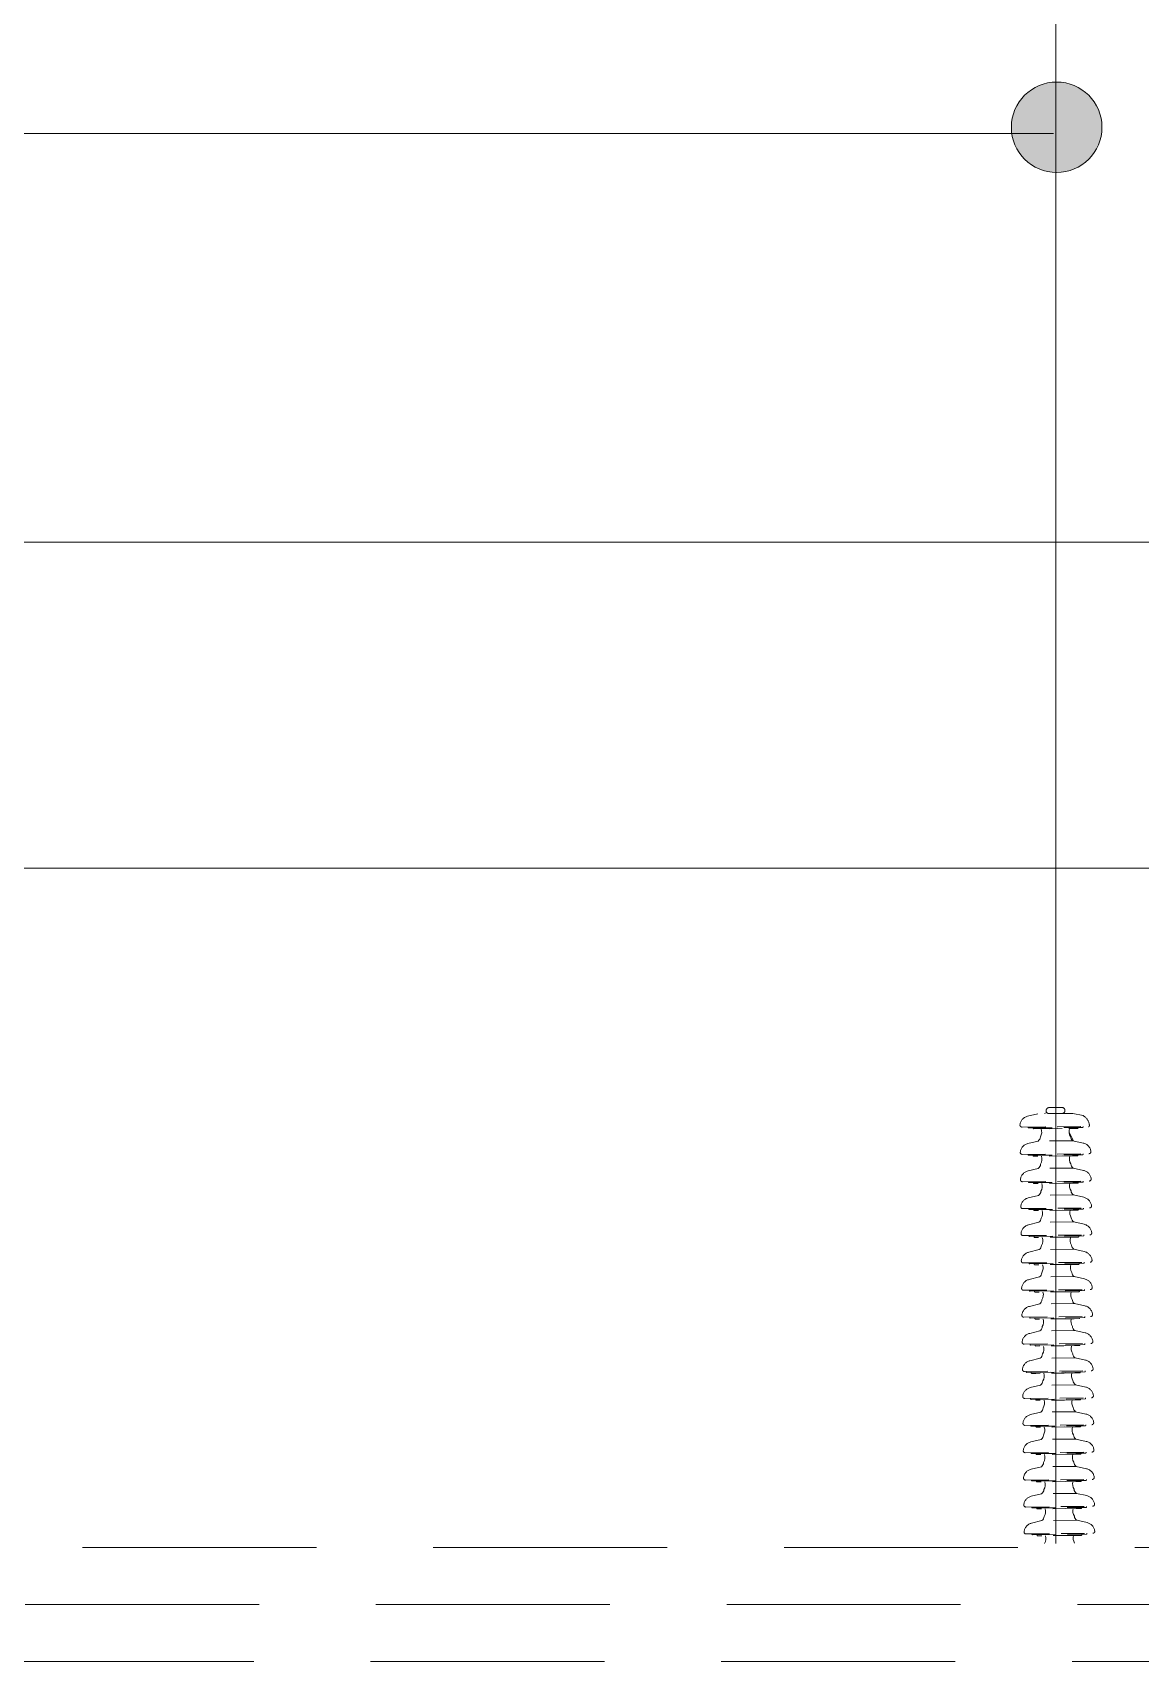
# Model space of a CAD drawing. Header units: inches. Extents: x 3989 to 4711, y 2881 to 3348.
# Drawn here: x 4559.97 to 4583.66, y 3014.11 to 3048.95 of the extents above; entities that cross this region are included whole.
import ezdxf

# ---------------------------------------------------------------- set-up
doc = ezdxf.new("R2010")
doc.units = ezdxf.units.IN
doc.header["$MEASUREMENT"] = 0
doc.linetypes.add('DASHED', pattern=[0.75, 0.5, -0.25])
doc.layers.add('COTAS', color=4, linetype='Continuous')
doc.layers.add('medidas', color=3, linetype='Continuous')

msp = doc.modelspace()

# ---------------------------------------------------------------- hatches: boundary and pattern name
at = {"lineweight": 0}
h = msp.add_hatch(color=256, dxfattribs=at)
h.dxf.hatch_style = 1
h.paths.add_polyline_path([(4581.9531, 3047.88981), (4581.9531, 3046.86402), (4582.83754, 3046.86402, 0.01577024), (4582.83946, 3046.92505, 0.38963386)])
h.paths.add_polyline_path([(4581.9531, 3047.88981, 0.43922803), (4580.90302, 3046.92505, 0.43922803), (4581.9531, 3045.9603)])
h.paths.add_polyline_path([(4582.83754, 3046.86402), (4581.9531, 3046.86402), (4581.9531, 3045.9603, 0.37158039)])

# ---------------------------------------------------------------- linework, layer by layer
for p, q in [((4581.8544, 3019.81185), (4581.8544, 3251.49622)), ((4543.86221, 3046.79547), (4581.80502, 3046.79547)), ((4543.8239, 3031.0788), (4615.51144, 3031.0788))]:
    msp.add_line(p, q, dxfattribs=at)
at = {"color": 3, "lineweight": 0}
msp.add_line((4424.63248, 3038.0498), (4652.02666, 3038.0498), dxfattribs=at)
at = {"color": 0, "linetype": 'DASHED', "lineweight": 0}
for p, q in [((4581.71688, 3025.95553), (4581.99203, 3025.95832)), ((4581.12855, 3025.54085), (4582.55604, 3025.55533)), ((4581.1367, 3025.54093), (4582.56419, 3025.55541)), ((4581.24694, 3025.77193), (4581.46709, 3025.82564)), ((4581.27405, 3025.52105), (4582.42728, 3025.53274)), ((4582.21995, 3025.83328), (4581.46709, 3025.82564)), ((4581.71817, 3025.82819), (4581.99332, 3025.83098)), ((4582.44115, 3025.78404), (4582.21995, 3025.83328)), ((4582.32948, 3025.52111), (4582.32937, 3025.53175)), ((4582.43781, 3025.54349), (4582.4377, 3025.55413)), ((4581.25287, 3025.18716), (4581.47303, 3025.24087)), ((4581.38282, 3025.50087), (4582.31894, 3025.51037)), ((4582.21773, 3025.24843), (4581.47303, 3025.24087)), ((4581.71331, 3025.50422), (4581.98845, 3025.50701)), ((4582.43893, 3025.19919), (4582.21773, 3025.24843)), ((4581.13449, 3024.95608), (4582.56198, 3024.97056)), ((4581.26109, 3024.94673), (4581.26098, 3024.95737)), ((4581.27183, 3024.9362), (4582.42506, 3024.9479)), ((4581.36985, 3024.92655), (4581.36974, 3024.93719)), ((4582.21286, 3024.92446), (4581.46816, 3024.91691)), ((4581.71109, 3024.91937), (4581.98623, 3024.92217)), ((4582.32726, 3024.93626), (4582.32715, 3024.9469)), ((4582.43559, 3024.95864), (4582.43548, 3024.96928)), ((4581.25837, 3024.60239), (4581.47852, 3024.6561)), ((4582.22322, 3024.66366), (4581.47852, 3024.6561)), ((4582.44442, 3024.61442), (4582.22322, 3024.66366)), ((4581.13998, 3024.37131), (4582.56747, 3024.38579)), ((4581.26658, 3024.36196), (4581.26648, 3024.3726)), ((4581.27733, 3024.35143), (4582.43055, 3024.36313)), ((4581.37535, 3024.34178), (4581.37524, 3024.35242)), ((4582.21836, 3024.33969), (4581.47366, 3024.33214)), ((4581.71659, 3024.3346), (4581.99173, 3024.3374)), ((4582.33275, 3024.35149), (4582.33264, 3024.36213)), ((4582.44108, 3024.37387), (4582.44098, 3024.38451)), ((4581.14626, 3023.79502), (4582.57375, 3023.80951)), ((4581.26465, 3024.0261), (4581.4848, 3024.07981)), ((4581.27287, 3023.78567), (4581.27276, 3023.79631)), ((4581.28361, 3023.77514), (4582.43684, 3023.78684)), ((4581.38163, 3023.76549), (4581.38152, 3023.77613)), ((4582.22951, 3024.08737), (4581.4848, 3024.07981)), ((4582.45071, 3024.03813), (4582.22951, 3024.08737)), ((4582.33904, 3023.77521), (4582.33893, 3023.78584)), ((4582.44737, 3023.79758), (4582.44726, 3023.80822)), ((4581.27049, 3023.44981), (4581.49065, 3023.50352)), ((4582.22464, 3023.76341), (4581.47994, 3023.75585)), ((4582.23535, 3023.51108), (4581.49065, 3023.50352)), ((4581.72287, 3023.75831), (4581.99801, 3023.76111)), ((4582.45655, 3023.46184), (4582.23535, 3023.51108)), ((4581.15211, 3023.21873), (4582.5796, 3023.23321)), ((4581.27871, 3023.20938), (4581.27861, 3023.22001)), ((4581.28946, 3023.19884), (4582.44268, 3023.21054)), ((4581.38748, 3023.1892), (4581.38737, 3023.19984)), ((4582.23049, 3023.18711), (4581.48579, 3023.17956)), ((4581.72872, 3023.18202), (4582.00386, 3023.18481)), ((4582.34488, 3023.19891), (4582.34477, 3023.20955)), ((4582.45321, 3023.22129), (4582.45311, 3023.23193)), ((4581.27643, 3022.86504), (4581.49658, 3022.91876)), ((4582.24128, 3022.92631), (4581.49658, 3022.91876)), ((4582.46249, 3022.87707), (4582.24128, 3022.92631)), ((4581.15804, 3022.63397), (4582.58553, 3022.64845)), ((4581.28465, 3022.62461), (4581.28454, 3022.63525)), ((4581.29539, 3022.61408), (4582.44862, 3022.62578)), ((4581.39341, 3022.60443), (4581.3933, 3022.61507)), ((4582.23642, 3022.60235), (4581.49172, 3022.59479)), ((4581.73465, 3022.59726), (4582.00979, 3022.60005)), ((4582.35081, 3022.61415), (4582.35071, 3022.62479)), ((4582.45915, 3022.63652), (4582.45904, 3022.64716)), ((4581.16354, 3022.04919), (4582.59103, 3022.06368)), ((4581.28192, 3022.28027), (4581.50208, 3022.33399)), ((4581.29014, 3022.03984), (4581.29003, 3022.05048)), ((4581.30089, 3022.02931), (4582.45411, 3022.04101)), ((4581.39891, 3022.01966), (4581.3988, 3022.0303)), ((4582.24678, 3022.34154), (4581.50208, 3022.33399)), ((4582.46798, 3022.2923), (4582.24678, 3022.34154)), ((4582.35631, 3022.02938), (4582.3562, 3022.04001)), ((4582.46464, 3022.05175), (4582.46453, 3022.06239)), ((4581.28821, 3021.70398), (4581.50836, 3021.7577)), ((4582.24191, 3022.01758), (4581.49721, 3022.01002)), ((4582.25306, 3021.76525), (4581.50836, 3021.7577)), ((4581.74014, 3022.01249), (4582.01529, 3022.01528)), ((4582.47426, 3021.71601), (4582.25306, 3021.76525)), ((4581.16982, 3021.47291), (4582.59731, 3021.48739)), ((4581.29642, 3021.46355), (4581.29632, 3021.47419)), ((4581.30717, 3021.45302), (4582.46039, 3021.46472)), ((4581.40519, 3021.44337), (4581.40508, 3021.45401)), ((4582.2482, 3021.44129), (4581.5035, 3021.43373)), ((4581.74643, 3021.4362), (4582.02157, 3021.43899)), ((4582.36259, 3021.45309), (4582.36248, 3021.46373)), ((4582.47092, 3021.47547), (4582.47082, 3021.4861)), ((4581.29405, 3021.12769), (4581.51421, 3021.1814)), ((4582.25891, 3021.18896), (4581.51421, 3021.1814)), ((4582.48011, 3021.13972), (4582.25891, 3021.18896)), ((4581.17567, 3020.89661), (4582.60316, 3020.91109)), ((4581.17567, 3020.89661), (4582.60316, 3020.91109)), ((4581.30227, 3020.88726), (4581.30216, 3020.8979)), ((4581.31302, 3020.87673), (4582.46624, 3020.88843)), ((4581.31302, 3020.87673), (4582.46624, 3020.88843)), ((4582.25404, 3020.86499), (4581.50934, 3020.85744)), ((4581.75227, 3020.8599), (4582.02742, 3020.86269)), ((4582.36844, 3020.87679), (4582.36833, 3020.88743)), ((4582.47677, 3020.89917), (4582.47666, 3020.90981)), ((4581.18116, 3020.31184), (4582.60865, 3020.32632)), ((4581.18116, 3020.31184), (4582.60865, 3020.32632)), ((4581.2202, 3020.3016), (4581.2201, 3020.31224)), ((4581.23095, 3020.29107), (4582.38417, 3020.30277)), ((4581.29955, 3020.54292), (4581.5197, 3020.59663)), ((4581.31851, 3020.29196), (4582.47174, 3020.30366)), ((4582.26441, 3020.60419), (4581.5197, 3020.59663)), ((4582.48561, 3020.55495), (4582.26441, 3020.60419)), ((4582.37393, 3020.29202), (4582.37383, 3020.30266)), ((4582.48227, 3020.3144), (4582.48216, 3020.32504)), ((4581.30583, 3019.96663), (4581.52599, 3020.02034)), ((4582.25954, 3020.28022), (4581.51484, 3020.27267)), ((4582.27069, 3020.0279), (4581.52599, 3020.02034)), ((4581.75777, 3020.27513), (4582.03291, 3020.27792)), ((4582.49189, 3019.97866), (4582.27069, 3020.0279)), ((4581.18745, 3019.73555), (4582.61494, 3019.75004)), ((4581.31405, 3019.7262), (4581.31394, 3019.73684)), ((4581.3248, 3019.71567), (4582.47802, 3019.72737)), ((4581.42281, 3019.70602), (4581.42271, 3019.71666)), ((4582.26582, 3019.70394), (4581.52112, 3019.69638)), ((4581.76405, 3019.69884), (4582.0392, 3019.70164)), ((4582.38022, 3019.71574), (4582.38011, 3019.72637)), ((4582.48855, 3019.73811), (4582.48844, 3019.74875)), ((4581.31168, 3019.39034), (4581.53183, 3019.44405)), ((4582.27653, 3019.45161), (4581.53183, 3019.44405)), ((4582.49774, 3019.40237), (4582.27653, 3019.45161)), ((4581.19329, 3019.15926), (4582.62078, 3019.17374)), ((4581.3199, 3019.14991), (4581.31979, 3019.16054)), ((4581.33064, 3019.13937), (4582.48387, 3019.15107)), ((4581.42866, 3019.12973), (4581.42855, 3019.14037)), ((4582.27167, 3019.12764), (4581.52697, 3019.12009)), ((4581.7699, 3019.12255), (4582.04504, 3019.12534)), ((4582.38606, 3019.13944), (4582.38596, 3019.15008)), ((4582.4944, 3019.16182), (4582.49429, 3019.17246)), ((4581.19923, 3018.57449), (4582.62672, 3018.58898)), ((4581.31761, 3018.80557), (4581.53777, 3018.85929)), ((4581.32583, 3018.56514), (4581.32572, 3018.57578)), ((4581.33657, 3018.55461), (4582.4898, 3018.56631)), ((4581.43459, 3018.54496), (4581.43448, 3018.5556)), ((4582.28247, 3018.86684), (4581.53777, 3018.85929)), ((4582.50367, 3018.8176), (4582.28247, 3018.86684)), ((4582.392, 3018.55468), (4582.39189, 3018.56531)), ((4582.50033, 3018.57705), (4582.50022, 3018.58769)), ((4581.3231, 3018.2208), (4581.54326, 3018.27451)), ((4582.2776, 3018.54288), (4581.5329, 3018.53532)), ((4582.28796, 3018.28207), (4581.54326, 3018.27451)), ((4581.77583, 3018.53779), (4582.05097, 3018.54058)), ((4582.50916, 3018.23283), (4582.28796, 3018.28207)), ((4581.20472, 3017.98972), (4582.63221, 3018.00421)), ((4581.33132, 3017.98037), (4581.33122, 3017.99101)), ((4581.34207, 3017.96984), (4582.49529, 3017.98154)), ((4581.44009, 3017.96019), (4581.43998, 3017.97083)), ((4582.2831, 3017.95811), (4581.5384, 3017.95055)), ((4581.78133, 3017.95302), (4582.05647, 3017.95581)), ((4582.39749, 3017.96991), (4582.39738, 3017.98054)), ((4582.50582, 3017.99228), (4582.50572, 3018.00292)), ((4581.32939, 3017.64451), (4581.54954, 3017.69823)), ((4582.29425, 3017.70578), (4581.54954, 3017.69823)), ((4582.51545, 3017.65654), (4582.29425, 3017.70578)), ((4581.211, 3017.41344), (4582.63849, 3017.42792)), ((4581.33761, 3017.40408), (4581.3375, 3017.41472)), ((4581.34835, 3017.39355), (4582.50158, 3017.40525)), ((4581.44637, 3017.3839), (4581.44626, 3017.39454)), ((4582.28938, 3017.38182), (4581.54468, 3017.37426)), ((4581.78761, 3017.37673), (4582.06275, 3017.37952)), ((4582.40378, 3017.39362), (4582.40367, 3017.40426)), ((4582.51211, 3017.416), (4582.512, 3017.42663)), ((4581.21685, 3016.83714), (4582.64434, 3016.85162)), ((4581.33523, 3017.06822), (4581.55539, 3017.12193)), ((4581.34345, 3016.82779), (4581.34335, 3016.83843)), ((4581.3542, 3016.81726), (4582.50742, 3016.82896)), ((4581.45222, 3016.80761), (4581.45211, 3016.81825)), ((4582.29523, 3016.80552), (4581.55053, 3016.79797)), ((4582.30009, 3017.12949), (4581.55539, 3017.12193)), ((4581.79346, 3016.80043), (4582.0686, 3016.80322)), ((4582.52129, 3017.08025), (4582.30009, 3017.12949)), ((4582.40962, 3016.81732), (4582.40951, 3016.82796)), ((4582.51795, 3016.8397), (4582.51785, 3016.85034))]:
    msp.add_line(p, q, dxfattribs=at)
at = {"color": 0, "lineweight": 0}
for p, q in [((4582.13567, 3025.4282), (4582.23311, 3025.245)), ((4581.3806, 3024.91602), (4581.46816, 3024.91691)), ((4582.21286, 3024.92446), (4582.31673, 3024.92552)), ((4581.38609, 3024.33125), (4581.47366, 3024.33214)), ((4582.21836, 3024.33969), (4582.32222, 3024.34075)), ((4581.39238, 3023.75496), (4581.47994, 3023.75585)), ((4582.22464, 3023.76341), (4582.3285, 3023.76446)), ((4581.39822, 3023.17867), (4581.48579, 3023.17956)), ((4582.23049, 3023.18711), (4582.33435, 3023.18817)), ((4581.40416, 3022.5939), (4581.49172, 3022.59479)), ((4582.23642, 3022.60235), (4582.34028, 3022.6034)), ((4581.40965, 3022.00913), (4581.49721, 3022.01002)), ((4582.24191, 3022.01758), (4582.34578, 3022.01863)), ((4581.41594, 3021.43284), (4581.5035, 3021.43373)), ((4582.2482, 3021.44129), (4582.35206, 3021.44234)), ((4581.42178, 3020.85655), (4581.50934, 3020.85744)), ((4582.25404, 3020.86499), (4582.35791, 3020.86605)), ((4581.33972, 3020.27089), (4581.42728, 3020.27178)), ((4581.42728, 3020.27178), (4581.51484, 3020.27267)), ((4582.25954, 3020.28022), (4582.3634, 3020.28128)), ((4581.43356, 3019.69549), (4581.52112, 3019.69638)), ((4582.26582, 3019.70394), (4582.36969, 3019.70499)), ((4581.43941, 3019.1192), (4581.52697, 3019.12009)), ((4582.27167, 3019.12764), (4582.37553, 3019.1287)), ((4582.2776, 3018.54288), (4582.38147, 3018.54393)), ((4581.44534, 3018.53443), (4581.5329, 3018.53532)), ((4581.45083, 3017.94966), (4581.5384, 3017.95055)), ((4582.2831, 3017.95811), (4582.38696, 3017.95916)), ((4581.45712, 3017.37337), (4581.54468, 3017.37426)), ((4582.28938, 3017.38182), (4582.39324, 3017.38287)), ((4582.29523, 3016.80552), (4582.39909, 3016.80658)), ((4581.46296, 3016.79708), (4581.55053, 3016.79797))]:
    msp.add_line(p, q, dxfattribs=at)
msp.add_lwpolyline([(4581.65846, 3025.85268), (4581.61036, 3025.82709)], dxfattribs=at)
at = {"lineweight": 0}
msp.add_circle((4581.87124, 3046.92505), 0.96822, dxfattribs=at)
at = {"color": 0, "linetype": 'DASHED', "lineweight": 0}
for centre, radius, start, end in [((4581.70938, 3025.89178), 0.06419, 83.285936, 277.876532), ((4581.98452, 3025.89457), 0.06419, 263.285936, 97.876532), ((4581.12812, 3025.5834), 0.04256, 173.863317, 270.581234), ((4581.29737, 3025.56521), 0.21278, 103.711253, 173.863317), ((4581.27222, 3025.53167), 0.01064, 180.581234, 270.581234), ((4581.38271, 3025.51151), 0.01064, 180.581234, 270.581234), ((4582.31884, 3025.52101), 0.01064, 270.581234, 0.581234), ((4582.42717, 3025.54338), 0.01064, 270.581234, 0.581234), ((4582.31125, 3025.56043), 0.25861, 9.645994, 59.846963), ((4582.53021, 3025.58103), 0.04256, 295.556111, 32.274028), ((4581.30331, 3024.98044), 0.21278, 103.711253, 173.863317), ((4582.3927, 3024.99149), 0.21278, 7.299151, 77.451214), ((4581.13405, 3024.99864), 0.04256, 173.863317, 270.581234), ((4581.27173, 3024.94684), 0.01064, 180.581234, 270.581234), ((4581.38049, 3024.92666), 0.01064, 180.581234, 270.581234), ((4582.31662, 3024.93616), 0.01064, 270.581234, 0.581234), ((4582.42495, 3024.95854), 0.01064, 270.581234, 0.581234), ((4582.56154, 3025.01312), 0.04256, 270.581234, 7.299151), ((4581.3088, 3024.39567), 0.21278, 103.711253, 173.863317), ((4582.39819, 3024.40672), 0.21278, 7.299151, 77.451214), ((4581.13955, 3024.41387), 0.04256, 173.863317, 270.581234), ((4581.27722, 3024.36207), 0.01064, 180.581234, 270.581234), ((4581.38599, 3024.34189), 0.01064, 180.581234, 270.581234), ((4582.32211, 3024.35139), 0.01064, 270.581234, 0.581234), ((4582.43045, 3024.37376), 0.01064, 270.581234, 0.581234), ((4582.56704, 3024.42835), 0.04256, 270.581234, 7.299151), ((4581.14583, 3023.83758), 0.04256, 173.863317, 270.581234), ((4581.31508, 3023.81938), 0.21278, 103.711253, 173.863317), ((4581.28351, 3023.78578), 0.01064, 180.581234, 270.581234), ((4582.3284, 3023.7751), 0.01064, 270.581234, 0.581234), ((4582.43673, 3023.79748), 0.01064, 270.581234, 0.581234), ((4582.40448, 3023.83043), 0.21278, 7.299151, 77.451214), ((4582.57332, 3023.85206), 0.04256, 270.581234, 7.299151), ((4581.32093, 3023.24309), 0.21278, 103.711253, 173.863317), ((4581.39227, 3023.7656), 0.01064, 180.581234, 270.581234), ((4582.41032, 3023.25414), 0.21278, 7.299151, 77.451214), ((4581.15168, 3023.26129), 0.04256, 173.863317, 270.581234), ((4581.28935, 3023.20948), 0.01064, 180.581234, 270.581234), ((4581.39812, 3023.18931), 0.01064, 180.581234, 270.581234), ((4582.33424, 3023.1988), 0.01064, 270.581234, 0.581234), ((4582.44258, 3023.22118), 0.01064, 270.581234, 0.581234), ((4582.57917, 3023.27577), 0.04256, 270.581234, 7.299151), ((4581.32686, 3022.65832), 0.21278, 103.711253, 173.863317), ((4582.41625, 3022.66937), 0.21278, 7.299151, 77.451214), ((4581.15761, 3022.67652), 0.04256, 173.863317, 270.581234), ((4581.29528, 3022.62472), 0.01064, 180.581234, 270.581234), ((4581.40405, 3022.60454), 0.01064, 180.581234, 270.581234), ((4582.34018, 3022.61404), 0.01064, 270.581234, 0.581234), ((4582.44851, 3022.63642), 0.01064, 270.581234, 0.581234), ((4582.5851, 3022.691), 0.04256, 270.581234, 7.299151), ((4581.16311, 3022.09175), 0.04256, 173.863317, 270.581234), ((4581.33236, 3022.07355), 0.21278, 103.711253, 173.863317), ((4581.30078, 3022.03995), 0.01064, 180.581234, 270.581234), ((4582.34567, 3022.02927), 0.01064, 270.581234, 0.581234), ((4582.454, 3022.05165), 0.01064, 270.581234, 0.581234), ((4582.42175, 3022.0846), 0.21278, 7.299151, 77.451214), ((4582.5906, 3022.10623), 0.04256, 270.581234, 7.299151), ((4581.33864, 3021.49726), 0.21278, 103.711253, 173.863317), ((4581.40954, 3022.01977), 0.01064, 180.581234, 270.581234), ((4582.42803, 3021.50831), 0.21278, 7.299151, 77.451214), ((4581.16939, 3021.51546), 0.04256, 173.863317, 270.581234), ((4581.30706, 3021.46366), 0.01064, 180.581234, 270.581234), ((4581.41583, 3021.44348), 0.01064, 180.581234, 270.581234), ((4582.35195, 3021.45298), 0.01064, 270.581234, 0.581234), ((4582.46029, 3021.47536), 0.01064, 270.581234, 0.581234), ((4582.59688, 3021.52994), 0.04256, 270.581234, 7.299151), ((4581.34449, 3020.92097), 0.21278, 103.711253, 173.863317), ((4582.43388, 3020.93202), 0.21278, 7.299151, 77.451214), ((4581.17524, 3020.93917), 0.04256, 173.863317, 270.581234), ((4581.31291, 3020.88737), 0.01064, 180.581234, 270.581234), ((4581.42167, 3020.86719), 0.01064, 180.581234, 270.581234), ((4582.3578, 3020.87669), 0.01064, 270.581234, 0.581234), ((4582.46613, 3020.89906), 0.01064, 270.581234, 0.581234), ((4582.60273, 3020.95365), 0.04256, 270.581234, 7.299151), ((4581.18073, 3020.3544), 0.04256, 173.863317, 270.581234), ((4581.34998, 3020.3362), 0.21278, 103.711253, 173.863317), ((4581.23084, 3020.30171), 0.01064, 180.581234, 270.581234), ((4582.3633, 3020.29192), 0.01064, 270.581234, 0.581234), ((4582.47163, 3020.31429), 0.01064, 270.581234, 0.581234), ((4582.43937, 3020.34725), 0.21278, 7.299151, 77.451214), ((4582.60822, 3020.36888), 0.04256, 270.581234, 7.299151), ((4581.35627, 3019.75991), 0.21278, 103.711253, 173.863317), ((4581.33961, 3020.28153), 0.01064, 180.581234, 270.581234), ((4582.44566, 3019.77096), 0.21278, 7.299151, 77.451214), ((4581.18702, 3019.77811), 0.04256, 173.863317, 270.581234), ((4581.32469, 3019.72631), 0.01064, 180.581234, 270.581234), ((4581.43345, 3019.70613), 0.01064, 180.581234, 270.581234), ((4582.36958, 3019.71563), 0.01064, 270.581234, 0.581234), ((4582.47791, 3019.73801), 0.01064, 270.581234, 0.581234), ((4582.6145, 3019.79259), 0.04256, 270.581234, 7.299151), ((4581.36211, 3019.18362), 0.21278, 103.711253, 173.863317), ((4582.4515, 3019.19467), 0.21278, 7.299151, 77.451214), ((4581.19286, 3019.20182), 0.04256, 173.863317, 270.581234), ((4581.33053, 3019.15001), 0.01064, 180.581234, 270.581234), ((4581.4393, 3019.12984), 0.01064, 180.581234, 270.581234), ((4582.37543, 3019.13933), 0.01064, 270.581234, 0.581234), ((4582.48376, 3019.16171), 0.01064, 270.581234, 0.581234), ((4582.62035, 3019.2163), 0.04256, 270.581234, 7.299151), ((4581.19879, 3018.61705), 0.04256, 173.863317, 270.581234), ((4581.36805, 3018.59885), 0.21278, 103.711253, 173.863317), ((4581.33647, 3018.56525), 0.01064, 180.581234, 270.581234), ((4581.44523, 3018.54507), 0.01064, 180.581234, 270.581234), ((4582.38136, 3018.55457), 0.01064, 270.581234, 0.581234), ((4582.48969, 3018.57695), 0.01064, 270.581234, 0.581234), ((4582.45744, 3018.6099), 0.21278, 7.299151, 77.451214), ((4582.62628, 3018.63153), 0.04256, 270.581234, 7.299151), ((4581.37354, 3018.01408), 0.21278, 103.711253, 173.863317), ((4582.46293, 3018.02513), 0.21278, 7.299151, 77.451214), ((4581.20429, 3018.03228), 0.04256, 173.863317, 270.581234), ((4581.34196, 3017.98048), 0.01064, 180.581234, 270.581234), ((4581.45073, 3017.9603), 0.01064, 180.581234, 270.581234), ((4582.38685, 3017.9698), 0.01064, 270.581234, 0.581234), ((4582.49519, 3017.99218), 0.01064, 270.581234, 0.581234), ((4582.63178, 3018.04676), 0.04256, 270.581234, 7.299151), ((4581.37982, 3017.43779), 0.21278, 103.711253, 173.863317), ((4582.46922, 3017.44884), 0.21278, 7.299151, 77.451214), ((4581.21057, 3017.45599), 0.04256, 173.863317, 270.581234), ((4581.34825, 3017.40419), 0.01064, 180.581234, 270.581234), ((4581.45701, 3017.38401), 0.01064, 180.581234, 270.581234), ((4582.39314, 3017.39351), 0.01064, 270.581234, 0.581234), ((4582.50147, 3017.41589), 0.01064, 270.581234, 0.581234), ((4582.63806, 3017.47047), 0.04256, 270.581234, 7.299151), ((4581.21642, 3016.8797), 0.04256, 173.863317, 270.581234), ((4581.38567, 3016.8615), 0.21278, 103.711253, 173.863317), ((4581.35409, 3016.8279), 0.01064, 180.581234, 270.581234), ((4581.46286, 3016.80772), 0.01064, 180.581234, 270.581234), ((4582.39898, 3016.81722), 0.01064, 270.581234, 0.581234), ((4582.50732, 3016.83959), 0.01064, 270.581234, 0.581234), ((4582.47506, 3016.87255), 0.21278, 7.299151, 77.451214), ((4582.64391, 3016.89418), 0.04256, 270.581234, 7.299151)]:
    msp.add_arc(centre, radius, start, end, dxfattribs=at)
at = {"color": 0, "lineweight": 0}
for centre, radius, start, end in [((4581.40497, 3025.33614), 0.11708, 305.538928, 357.355559), ((4581.36202, 3025.43277), 0.18969, 327.459927, 21.549901), ((4582.32482, 3025.44254), 0.18969, 159.612567, 213.702541), ((4582.28383, 3025.34506), 0.11708, 183.806909, 235.623539), ((4581.36795, 3024.84801), 0.18969, 327.459927, 21.549901), ((4582.33075, 3024.85778), 0.18969, 159.612567, 213.702541), ((4581.4109, 3024.75138), 0.11708, 305.538928, 357.355559), ((4582.28977, 3024.76029), 0.11708, 183.806909, 235.623539), ((4581.41675, 3024.17509), 0.11708, 305.538928, 357.355559), ((4581.3738, 3024.27172), 0.18969, 327.459927, 18.832763), ((4582.3366, 3024.28148), 0.18969, 162.329705, 213.702541), ((4582.29561, 3024.184), 0.11708, 183.806909, 235.623539), ((4581.4226, 3023.59879), 0.11708, 305.538928, 357.355559), ((4581.37964, 3023.69542), 0.18969, 327.459927, 18.832763), ((4582.34244, 3023.70519), 0.18969, 162.329705, 213.702541), ((4582.30146, 3023.60771), 0.11708, 183.806909, 235.623539), ((4581.38558, 3023.11066), 0.18969, 327.459927, 21.549901), ((4582.34838, 3023.12042), 0.18969, 159.612567, 213.702541), ((4581.42853, 3023.01403), 0.11708, 305.538928, 357.355559), ((4582.30739, 3023.02294), 0.11708, 183.806909, 235.623539), ((4581.43446, 3022.42926), 0.11708, 305.538928, 357.355559), ((4581.39151, 3022.52589), 0.18969, 327.459927, 21.549901), ((4582.35431, 3022.53566), 0.18969, 159.612567, 213.702541), ((4582.31332, 3022.43818), 0.11708, 183.806909, 235.623539), ((4581.44031, 3021.85297), 0.11708, 305.538928, 357.355559), ((4581.39735, 3021.9496), 0.18969, 327.459927, 18.832763), ((4582.36015, 3021.95936), 0.18969, 162.329705, 213.702541), ((4582.31917, 3021.86188), 0.11708, 183.806909, 235.623539), ((4581.4032, 3021.3733), 0.18969, 327.459927, 18.832763), ((4582.366, 3021.38307), 0.18969, 162.329705, 213.702541), ((4581.44615, 3021.27667), 0.11708, 305.538928, 357.355559), ((4582.32502, 3021.28559), 0.11708, 183.806909, 235.623539), ((4581.45165, 3020.6919), 0.11708, 305.538928, 357.355559), ((4581.4087, 3020.78853), 0.18969, 327.459927, 18.832763), ((4582.37193, 3020.79831), 0.18969, 159.612567, 213.702541), ((4582.33095, 3020.70082), 0.11708, 183.806909, 235.623539), ((4581.45793, 3020.11562), 0.11708, 305.538928, 357.355559), ((4581.41498, 3020.21224), 0.18969, 327.459927, 18.832763), ((4582.37778, 3020.22201), 0.18969, 162.329705, 213.702541), ((4582.3368, 3020.12453), 0.11708, 183.806909, 235.623539), ((4581.42083, 3019.63595), 0.18969, 327.459927, 18.832763), ((4582.38363, 3019.64572), 0.18969, 162.329705, 213.702541), ((4581.46378, 3019.53932), 0.11708, 305.538928, 357.355559), ((4582.34264, 3019.54824), 0.11708, 183.806909, 235.623539), ((4581.46971, 3018.95456), 0.11708, 305.538928, 357.355559), ((4581.42676, 3019.05119), 0.18969, 327.459927, 21.549901), ((4582.38956, 3019.06095), 0.18969, 159.612567, 213.702541), ((4582.34857, 3018.96347), 0.11708, 183.806909, 235.623539), ((4581.47564, 3018.36979), 0.11708, 305.538928, 357.355559), ((4581.43269, 3018.46642), 0.18969, 327.459927, 21.549901), ((4582.39549, 3018.47619), 0.18969, 159.612567, 213.702541), ((4582.35451, 3018.37871), 0.11708, 183.806909, 235.623539), ((4581.43854, 3017.89013), 0.18969, 327.459927, 18.832763), ((4582.40134, 3017.89989), 0.18969, 162.329705, 213.702541), ((4581.48149, 3017.7935), 0.11708, 305.538928, 357.355559), ((4582.36035, 3017.80241), 0.11708, 183.806909, 235.623539), ((4581.48734, 3017.2172), 0.11708, 305.538928, 357.355559), ((4581.44438, 3017.31383), 0.18969, 327.459927, 18.832763), ((4582.40718, 3017.3236), 0.18969, 162.329705, 213.702541), ((4582.3662, 3017.22612), 0.11708, 183.806909, 235.623539), ((4582.41303, 3016.74731), 0.18969, 162.329705, 213.702541), ((4581.45023, 3016.73754), 0.18969, 327.459927, 18.832763)]:
    msp.add_arc(centre, radius, start, end, dxfattribs=at)
at = {"layer": 'COTAS', "color": 0, "lineweight": 0}
msp.add_line((4581.85445, 3025.95693), (4581.85445, 3016.63551), dxfattribs=at)
at = {"layer": 'COTAS', "color": 0, "linetype": 'DASHED', "lineweight": 0, "ltscale": 10}
for p, q in [((4618.54105, 3016.54617), (4544.69948, 3016.54617)), ((4544.81471, 3015.32835), (4618.54633, 3015.32835)), ((4544.69948, 3014.11053), (4618.54633, 3014.11053))]:
    msp.add_line(p, q, dxfattribs=at)
at = {"layer": 'medidas', "color": 0, "lineweight": 0}
for p, q in [((4581.26158, 3025.53156), (4581.26147, 3025.5422)), ((4581.37207, 3025.5114), (4581.37196, 3025.52204))]:
    msp.add_line(p, q, dxfattribs=at)

doc.saveas('drawing.dxf')
